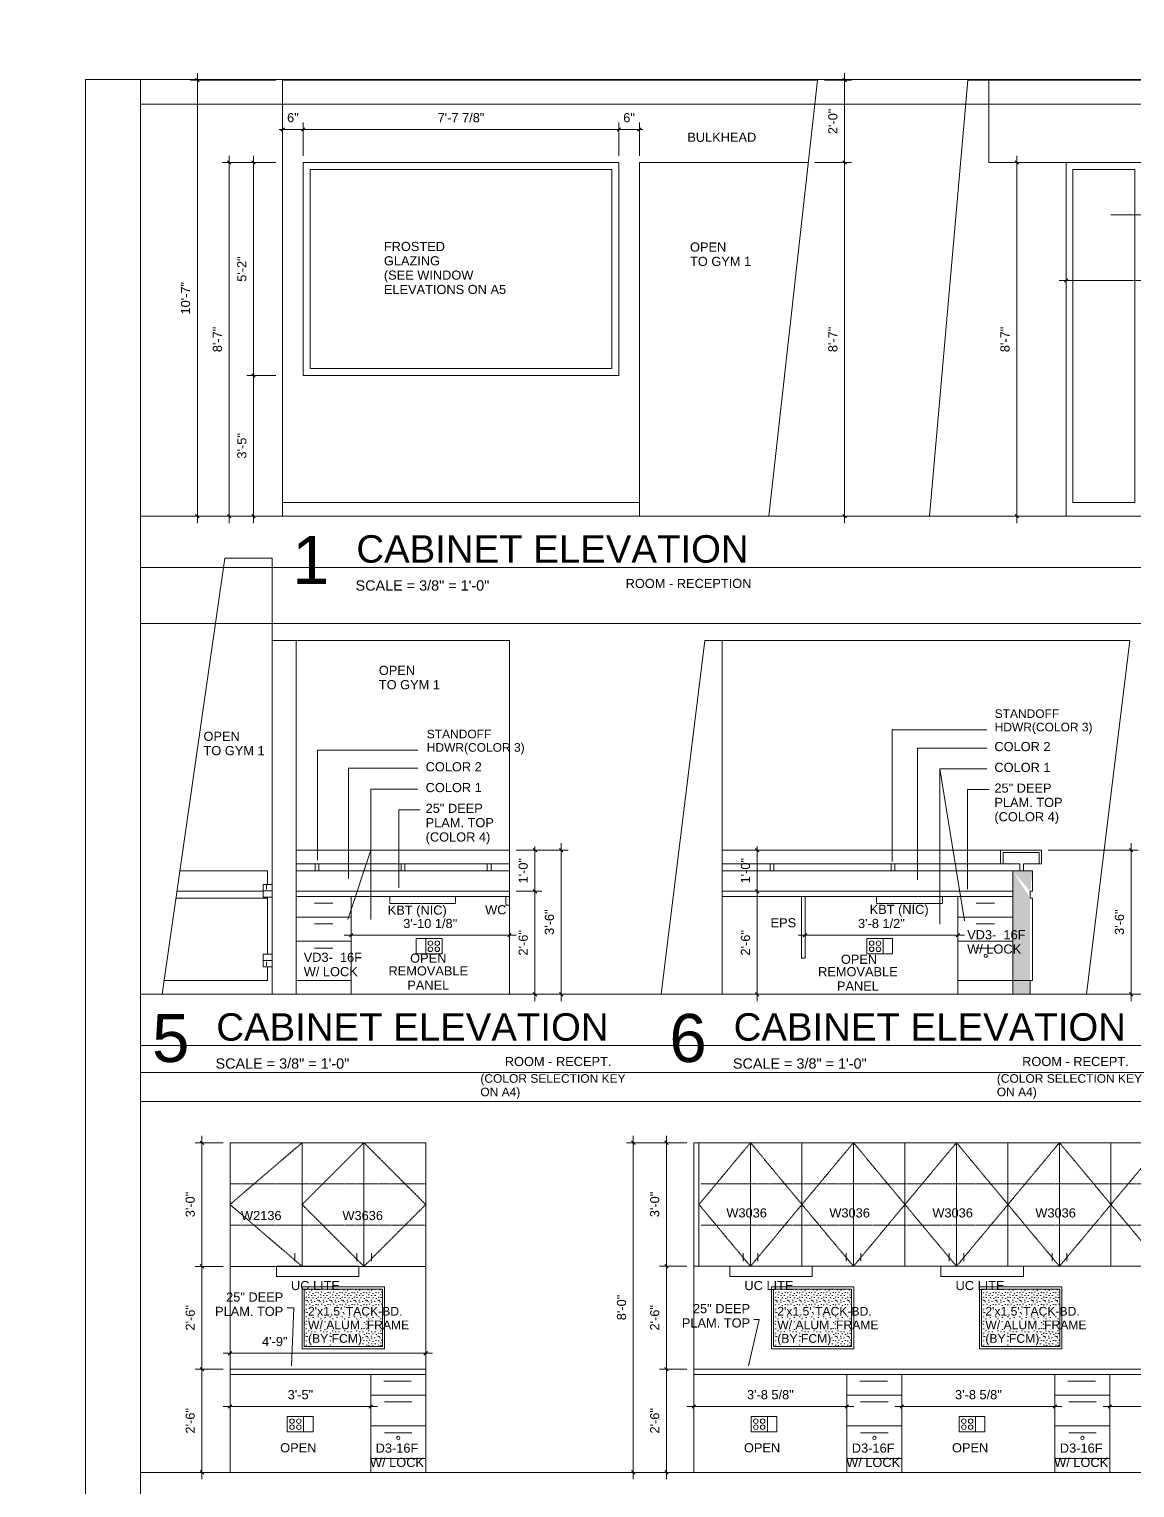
# Model space of a CAD drawing. Header units: inches. Extents: x -2804 to 58974, y -36095 to 66.
# Drawn here: x 22642.4 to 22964.4, y -21200.7 to -20775.9 of the extents above; entities that cross this region are included whole.
import ezdxf

# ---------------------------------------------------------------- set-up
doc = ezdxf.new("R2010")
doc.units = ezdxf.units.IN
doc.header["$MEASUREMENT"] = 0
doc.header["$XCLIPFRAME"] = 2
doc.linetypes.add('IMPORT-HIDDEN _6_', pattern=[0.1875, 0.125, -0.0625])
doc.linetypes.add('IMPORT-HIDDEN2 _3_', pattern=[0.09375, 0.0625, -0.03125])
doc.layers.get('DEFPOINTS').update_dxf_attribs({"lineweight": 9})
for name, color, linetype, lineweight in [('003-GRE', 7, 'Continuous', 9), ('006-MAG', 7, 'Continuous', 9), ('007-WHI', 7, 'Continuous', 9), ('008-GRAY', 7, 'Continuous', 9), ('15xx-Jefferson-REHAB-pr5_dwg', 45, 'Continuous', 9), ('171-LBLU-SC20', 7, 'Continuous', 9), ('A-corkbd-opt2', 130, 'Continuous', 15), ('A-DIM', 7, 'Continuous', 9), ('A-hatch', 7, 'Continuous', 9), ('A-TEXT', 7, 'Continuous', 9), ('FRAME-INSIDE', 7, 'Continuous', 9), ('G-ANNO-REFR', 1, 'Continuous', 9)]:
    doc.layers.add(name, color=color, linetype=linetype, lineweight=lineweight)
doc.styles.add('Arial', font='arial.ttf', dxfattribs={"height": 2.666667})
doc.styles.add('Arial_18', font='arial.ttf', dxfattribs={"height": 14})
doc.styles.add('Arial_19', font='arial.ttf', dxfattribs={"height": 8})
doc.styles.add('Arial_20', font='arial.ttf', dxfattribs={"height": 3})
doc.styles.add('Arial_21', font='arial.ttf', dxfattribs={"height": 2.5})
doc.styles.add('Arial_28', font='arial.ttf', dxfattribs={"height": 2.533333})
picture_1 = doc.add_image_def('image1.jpg', size_in_pixel=(1920, 1080))

# ---------------------------------------------------------------- blocks, each defined once
blk = doc.blocks.new('15xx-Jefferson-REHAB-pr5_dwg_PD-1286421-Site Locator Map')
at = {"layer": '008-GRAY', "flags": 128}
blk.add_lwpolyline([(1.375, -2.25), (1.375, 2.25), (-1.375, 2.25), (-1.375, -2.25)], close=True, dxfattribs=at)
blk = doc.blocks.new('15xx-Jefferson-REHAB-pr5_dwg_EO4-46-1286422-Site Locator Map')
at = {"layer": '008-GRAY', "flags": 128}
blk.add_lwpolyline([(2.38, 43.75), (2.38, 48.25), (-2.38, 48.25), (-2.38, 43.75)], close=True, dxfattribs=at)
at = {"layer": '008-GRAY'}
for centre in [(-1, 46.88), (1, 46.88), (-1, 45.12), (1, 45.12)]:
    blk.add_circle(centre, 0.66, dxfattribs=at)
blk = doc.blocks.new('15xx-Jefferson-REHAB-pr5_dwg__ARCHTICK-1286411-Site Locator Map')
at = {"layer": 'A-DIM'}
blk.add_line((-0.5, -0.5), (0.5, 0.5), dxfattribs=at)
blk = doc.blocks.new('15xx-Jefferson-REHAB-pr5_dwg_UCLITE-1286423-Site Locator Map')
at = {"layer": 'A-TEXT', "flags": 128}
blk.add_lwpolyline([(-12, 0), (-12, -3), (12, -3), (12, 0)], close=True, dxfattribs=at)
blk = doc.blocks.new('15xx-Jefferson-REHAB-pr5_dwg_B3DR-1286425-Site Locator Map')
at = {"layer": '007-WHI'}
for p, q in [((12262.3, 11928.67), (12267.64, 11928.67)), ((12256.97, 11924.67), (12272.97, 11924.67)), ((12262.3, 11922.67), (12267.64, 11922.67)), ((12256.97, 11917.65), (12272.97, 11917.65)), ((12262.3, 11915.65), (12267.64, 11915.65)), ((12256.97, 11902.17), (12272.97, 11902.17))]:
    blk.add_line(p, q, dxfattribs=at)
at = {"layer": '007-WHI', "flags": 128}
blk.add_lwpolyline([(12272.97, 11906.17), (12256.97, 11906.17), (12256.97, 11930.67), (12272.97, 11930.67)], close=True, dxfattribs=at)
blk = doc.blocks.new('15xx-Jefferson-REHAB-pr5_dwg_B3DR-1286426-Site Locator Map')
at = {"layer": '007-WHI'}
for p, q in [((12455.01, 11928.67), (12460.35, 11928.67)), ((12449.68, 11924.67), (12465.68, 11924.67)), ((12455.01, 11922.67), (12460.35, 11922.67)), ((12449.68, 11917.65), (12465.68, 11917.65)), ((12455.01, 11915.65), (12460.35, 11915.65)), ((12449.68, 11902.17), (12465.68, 11902.17))]:
    blk.add_line(p, q, dxfattribs=at)
at = {"layer": '007-WHI', "flags": 128}
blk.add_lwpolyline([(12465.68, 11906.17), (12449.68, 11906.17), (12449.68, 11930.67), (12465.68, 11930.67)], close=True, dxfattribs=at)
blk = doc.blocks.new('15xx-Jefferson-REHAB-pr5_dwg_PD-1286419-Site Locator Map')
at = {"layer": '008-GRAY', "flags": 128}
blk.add_lwpolyline([(1.375, -2.25), (1.375, 2.25), (-1.375, 2.25), (-1.375, -2.25)], close=True, dxfattribs=at)
blk = doc.blocks.new('15xx-Jefferson-REHAB-pr5_dwg_EO4-46-1286420-Site Locator Map')
at = {"layer": '008-GRAY', "flags": 128}
blk.add_lwpolyline([(2.38, 43.75), (2.38, 48.25), (-2.38, 48.25), (-2.38, 43.75)], close=True, dxfattribs=at)
at = {"layer": '008-GRAY'}
for centre in [(-1, 46.88), (1, 46.88), (-1, 45.12), (1, 45.12)]:
    blk.add_circle(centre, 0.66, dxfattribs=at)
blk = doc.blocks.new('15xx-Jefferson-REHAB-pr5_dwg_UCLITE-V50-Site Locator Map')
at = {"layer": 'A-TEXT', "flags": 128}
blk.add_lwpolyline([(-12, 0), (-12, -3), (12, -3), (12, 0)], close=True, dxfattribs=at)
at = {"layer": 'A-TEXT', "insert": (-0.61, -4.26), "char_height": 2.667, "width": 16.9835, "attachment_point": 2, "line_spacing_factor": 0.938532, "style": 'Arial'}
blk.add_mtext('UC LITE', dxfattribs=at)
blk = doc.blocks.new('15xx-Jefferson-REHAB-pr5_dwg-1211969-Site Locator Map')
at = {"layer": 'A-hatch'}
h = blk.add_hatch(color=256, dxfattribs=at)
h.paths.add_polyline_path([(12465.68, 11938.17), (12470.75, 11932.17), (12471.5, 11938.17)], flags=0)
h.paths.add_polyline_path([(12470.73, 11902.17), (12470.75, 11930.17), (12465.68, 11938.17), (12465.68, 11902.17)], flags=0)
h = blk.add_hatch(dxfattribs=at)
h.set_pattern_fill('FP_12', color=256, style=0, pattern_type=2)
h.set_pattern_definition([(0, (17224.907, 15162.894), (0, 3.5), [0, -3.5]), (0, (17226.027, 15162.964), (0, 3.5), [0, -3.5]), (0, (17225.397, 15163.734), (0, 3.5), [0, -3.5]), (0, (17226.167, 15164.294), (0, 3.5), [0, -3.5]), (0, (17225.257, 15164.504), (0, 3.5), [0, -3.5]), (0, (17225.537, 15165.344), (0, 3.5), [0, -3.5]), (0, (17225.047, 15165.974), (0, 3.5), [0, -3.5]), (0, (17226.167, 15165.904), (0, 3.5), [0, -3.5]), (0, (17227.007, 15166.044), (0, 3.5), [0, -3.5]), (0, (17227.427, 15165.204), (0, 3.5), [0, -3.5]), (0, (17228.127, 15165.134), (0, 3.5), [0, -3.5]), (0, (17228.127, 15163.874), (0, 3.5), [0, -3.5]), (0, (17227.497, 15163.454), (0, 3.5), [0, -3.5]), (0, (17226.517, 15163.664), (0, 3.5), [0, -3.5]), (0, (17227.147, 15164.294), (0, 3.5), [0, -3.5]), (0, (17226.517, 15164.924), (0, 3.5), [0, -3.5]), (0, (17227.987, 15162.964), (0, 3.5), [0, -3.5])])
h.paths.add_polyline_path([(12282.08, 11799.59), (12282.08, 11816.34), (12259.33, 11816.34), (12259.33, 11799.59)], flags=0)
h = blk.add_hatch(dxfattribs=at)
h.set_pattern_fill('FP_5', color=256, style=0, pattern_type=2)
h.set_pattern_definition([(0, (17361.599, 15162.894), (0, 3.5), [0, -3.5]), (0, (17362.719, 15162.964), (0, 3.5), [0, -3.5]), (0, (17362.089, 15163.734), (0, 3.5), [0, -3.5]), (0, (17362.859, 15164.294), (0, 3.5), [0, -3.5]), (0, (17361.949, 15164.504), (0, 3.5), [0, -3.5]), (0, (17362.229, 15165.344), (0, 3.5), [0, -3.5]), (0, (17361.739, 15165.974), (0, 3.5), [0, -3.5]), (0, (17362.859, 15165.904), (0, 3.5), [0, -3.5]), (0, (17363.699, 15166.044), (0, 3.5), [0, -3.5]), (0, (17364.119, 15165.204), (0, 3.5), [0, -3.5]), (0, (17364.819, 15165.134), (0, 3.5), [0, -3.5]), (0, (17364.819, 15163.874), (0, 3.5), [0, -3.5]), (0, (17364.189, 15163.454), (0, 3.5), [0, -3.5]), (0, (17363.209, 15163.664), (0, 3.5), [0, -3.5]), (0, (17363.839, 15164.294), (0, 3.5), [0, -3.5]), (0, (17363.209, 15164.924), (0, 3.5), [0, -3.5]), (0, (17364.679, 15162.964), (0, 3.5), [0, -3.5])])
h.paths.add_polyline_path([(12418.78, 11799.59), (12418.78, 11816.34), (12396.03, 11816.34), (12396.03, 11799.59)], flags=0)
h = blk.add_hatch(dxfattribs=at)
h.set_pattern_fill('FP_8', color=256, style=0, pattern_type=2)
h.set_pattern_definition([(0, (17422.199, 15162.894), (0, 3.5), [0, -3.5]), (0, (17423.319, 15162.964), (0, 3.5), [0, -3.5]), (0, (17422.689, 15163.734), (0, 3.5), [0, -3.5]), (0, (17423.459, 15164.294), (0, 3.5), [0, -3.5]), (0, (17422.549, 15164.504), (0, 3.5), [0, -3.5]), (0, (17422.829, 15165.344), (0, 3.5), [0, -3.5]), (0, (17422.339, 15165.974), (0, 3.5), [0, -3.5]), (0, (17423.459, 15165.904), (0, 3.5), [0, -3.5]), (0, (17424.299, 15166.044), (0, 3.5), [0, -3.5]), (0, (17424.719, 15165.204), (0, 3.5), [0, -3.5]), (0, (17425.419, 15165.134), (0, 3.5), [0, -3.5]), (0, (17425.419, 15163.874), (0, 3.5), [0, -3.5]), (0, (17424.789, 15163.454), (0, 3.5), [0, -3.5]), (0, (17423.809, 15163.664), (0, 3.5), [0, -3.5]), (0, (17424.439, 15164.294), (0, 3.5), [0, -3.5]), (0, (17423.809, 15164.924), (0, 3.5), [0, -3.5]), (0, (17425.279, 15162.964), (0, 3.5), [0, -3.5])])
h.paths.add_polyline_path([(12479.38, 11799.59), (12479.38, 11816.34), (12456.63, 11816.34), (12456.63, 11799.59)], flags=0)
at = {"lineweight": 9}
for p, q in [((12253.04, 12045.38), (12356.94, 12045.38)), ((12249.97, 12005.17), (12249.97, 11902.17)), ((12319.09, 11938.17), (12256.97, 11938.17)), ((12247.41, 11932.17), (12222.26, 11932.17)), ((12248.64, 11930.17), (12221.97, 11930.17)), ((12248.64, 11913.88), (12248.64, 11930.46)), ((12258.71, 11822.95), (12258.71, 11858.95)), ((12276.71, 11822.95), (12276.71, 11858.95)), ((12374.3, 11822.96), (12374.3, 11858.96)), ((12404.3, 11858.96), (12404.3, 11822.96)), ((12434.3, 11858.96), (12434.3, 11822.96)), ((12464.3, 11858.96), (12464.3, 11822.96)), ((12494.3, 11858.96), (12494.3, 11822.96)), ((12256.62, 11826.77), (12256.62, 11824.45)), ((12274.62, 11826.77), (12274.62, 11824.45)), ((12278.89, 11826.77), (12278.89, 11824.45)), ((12387.18, 11826.78), (12387.18, 11824.46)), ((12391.44, 11826.78), (12391.44, 11824.46)), ((12417.18, 11826.78), (12417.18, 11824.46)), ((12421.44, 11826.78), (12421.44, 11824.46)), ((12447.18, 11826.78), (12447.18, 11824.46)), ((12451.44, 11826.78), (12451.44, 11824.46)), ((12477.18, 11826.78), (12477.18, 11824.46)), ((12481.44, 11826.78), (12481.44, 11824.46)), ((12278.71, 11791.48), (12278.71, 11762.98)), ((12290.5, 11789.48), (12282.5, 11789.48)), ((12417.4, 11791.48), (12417.4, 11762.98)), ((12429.19, 11789.48), (12421.19, 11789.48)), ((12478, 11791.48), (12478, 11762.98)), ((12489.79, 11789.48), (12481.79, 11789.48)), ((12294.71, 11785.48), (12278.71, 11785.48)), ((12290.71, 11783.48), (12282.71, 11783.48)), ((12433.4, 11785.48), (12417.4, 11785.48)), ((12429.4, 11783.48), (12421.4, 11783.48)), ((12494, 11785.48), (12478, 11785.48)), ((12490, 11783.48), (12482, 11783.48)), ((12294.71, 11776.48), (12278.71, 11776.48)), ((12433.4, 11776.48), (12417.4, 11776.48)), ((12494, 11776.48), (12478, 11776.48)), ((12290.71, 11774.48), (12282.71, 11774.48)), ((12429.4, 11774.48), (12421.4, 11774.48)), ((12490, 11774.48), (12482, 11774.48)), ((12294.71, 11766.98), (12278.71, 11766.98)), ((12433.4, 11766.98), (12417.4, 11766.98)), ((12494, 11766.98), (12478, 11766.98))]:
    blk.add_line(p, q, dxfattribs=at)
at = {"linetype": 'IMPORT-HIDDEN2 _3_', "lineweight": 9}
for p, q in [((12294.71, 11846.95), (12237.71, 11846.95)), ((12374.9, 11846.96), (12674.3, 11846.96)), ((12294.71, 11834.95), (12237.71, 11834.95)), ((12374.9, 11834.96), (12674.3, 11834.96))]:
    blk.add_line(p, q, dxfattribs=at)
at = {"lineweight": 9, "flags": 128}
for points in [[(12707.51, 12144.38), (12707.51, 12168.38), (12707.51, 12144.38), (12458.75, 12144.38), (12458.75, 12168.38)], [(12481.25, 12144.38), (12481.25, 12041.38), (12481.25, 12045.38)], [(12462.93, 11940.17), (12467.77, 11940.17), (12467.77, 11938.17), (12468.86, 11938.17), (12468.86, 11940.17), (12473.37, 11940.17), (12473.37, 11943.42), (12462.93, 11943.42), (12462.93, 11940.17), (12462.18, 11940.17), (12462.18, 11944.17), (12474.12, 11944.17), (12474.12, 11940.17), (12473.37, 11940.17)], [(12223.12, 11938.17), (12248.62, 11938.17), (12248.62, 11934.14)], [(12465.68, 11932.17), (12465.68, 11938.17), (12471.5, 11938.17), (12471.5, 11932.17), (12470.75, 11932.17), (12470.75, 11930.17), (12471.5, 11930.17), (12471.5, 11906.17), (12465.74, 11906.17)], [(12467.77, 11940.17), (12467.77, 11938.17), (12468.86, 11938.17), (12468.86, 11940.17)], [(12405.2, 11930.67), (12405.2, 11912.67), (12404.2, 11912.67), (12404.2, 11930.67)], [(12249.97, 11910.2), (12247.41, 11910.2), (12247.41, 11912.04), (12249.97, 11912.04), (12247.41, 11912.04), (12247.41, 11913.88), (12249.97, 11913.88)], [(12248.62, 11910.2), (12248.62, 11906.17), (12218.51, 11906.17)], [(12470.73, 11906.17), (12470.73, 11902.17), (12465.73, 11902.17)], [(12372.8, 11858.96), (12387.81, 11858.96), (12402.8, 11858.96), (12414.8, 11858.96), (12426.8, 11858.96), (12441.8, 11858.96), (12456.8, 11858.96), (12468.8, 11858.96), (12675.8, 11858.96)], [(12372.8, 11822.96), (12387.81, 11822.96), (12402.8, 11822.96), (12414.8, 11822.96), (12426.8, 11822.96), (12441.8, 11822.96), (12456.8, 11822.96), (12468.8, 11822.96), (12675.8, 11822.96)], [(12294.71, 11762.98), (12294.71, 11791.48), (12294.71, 11762.98), (12294.71, 11791.48), (12294.71, 11762.98), (12294.71, 11791.48)], [(12433.4, 11791.48), (12433.4, 11762.98), (12433.4, 11791.48), (12433.4, 11762.98), (12433.4, 11791.48), (12433.4, 11762.98)], [(12494, 11791.48), (12494, 11762.98), (12494, 11791.48), (12494, 11762.98), (12494, 11791.48), (12494, 11762.98)]]:
    blk.add_lwpolyline(points, dxfattribs=at)
for points in [[(12259.04, 12082.38), (12259.04, 12144.38), (12350.94, 12144.38), (12350.94, 12082.38), (12350.94, 12144.38), (12350.94, 12082.38), (12350.94, 12144.38), (12350.94, 12082.38)], [(12256.97, 11902.17), (12256.97, 12005.17)], [(12262.52, 11940.17), (12263.61, 11940.17), (12263.61, 11938.17), (12262.52, 11938.17)], [(12288.67, 11940.17), (12287.58, 11940.17), (12287.58, 11938.17), (12288.67, 11938.17)], [(12313.73, 11940.17), (12312.64, 11940.17), (12312.64, 11938.17), (12313.73, 11938.17)], [(12395.02, 11940.17), (12396.11, 11940.17), (12396.11, 11938.17), (12395.02, 11938.17)], [(12430.31, 11940.17), (12431.4, 11940.17), (12431.4, 11938.17), (12430.31, 11938.17)], [(12318.08, 11928.17), (12319.09, 11928.17), (12319.09, 11930.67), (12318.08, 11930.67)], [(12237.71, 11822.95), (12294.71, 11822.95), (12294.71, 11858.95), (12237.71, 11858.95)], [(12389.31, 11858.96), (12389.31, 11822.96)], [(12419.31, 11858.96), (12419.31, 11822.96)], [(12449.31, 11858.96), (12449.31, 11822.96)], [(12479.31, 11858.96), (12479.31, 11822.96)]]:
    blk.add_lwpolyline(points, close=True, dxfattribs=at)
at = {"linetype": 'IMPORT-HIDDEN _6_', "lineweight": 9, "flags": 128}
for points in [[(12258.71, 11858.95), (12237.71, 11840.95), (12258.71, 11822.95)], [(12674.3, 11840.96), (12659.31, 11858.96), (12644.3, 11840.96), (12629.31, 11858.96), (12614.3, 11840.96), (12599.31, 11858.96), (12584.3, 11840.96), (12569.31, 11858.96), (12554.3, 11840.96), (12539.31, 11858.96), (12524.3, 11840.96), (12509.31, 11858.96), (12494.3, 11840.96), (12479.31, 11858.96), (12464.3, 11840.96), (12449.31, 11822.96), (12434.3, 11840.96), (12449.31, 11858.96), (12464.3, 11840.96), (12479.31, 11822.96), (12494.3, 11840.96), (12509.31, 11822.96), (12524.3, 11840.96), (12539.31, 11822.96), (12554.3, 11840.96), (12569.31, 11822.96), (12584.3, 11840.96), (12599.31, 11822.96), (12614.3, 11840.96), (12629.31, 11822.96), (12644.3, 11840.96), (12659.31, 11822.96), (12674.3, 11840.96)]]:
    blk.add_lwpolyline(points, dxfattribs=at)
for points in [[(12276.71, 11822.95), (12294.71, 11840.95), (12276.71, 11858.95), (12258.71, 11840.95)], [(12389.31, 11822.96), (12374.3, 11840.96), (12389.31, 11858.96), (12404.3, 11840.96)], [(12419.31, 11822.96), (12404.3, 11840.96), (12419.31, 11858.96), (12434.3, 11840.96)]]:
    blk.add_lwpolyline(points, close=True, dxfattribs=at)
at = {"lineweight": 9}
for centre, start, end in [((12457.84, 11913.39), 0, 180), ((12457.84, 11913.39), 180, 0), ((12286.71, 11772.98), 0, 180), ((12286.71, 11772.98), 180, 0), ((12425.4, 11772.98), 0, 180), ((12425.4, 11772.98), 180, 0), ((12486, 11772.98), 0, 180), ((12486, 11772.98), 180, 0)]:
    blk.add_arc(centre, 0.5, start, end, dxfattribs=at)
at = {"layer": '003-GRE', "flags": 128}
for points in [[(12253.04, 12041.38), (12253.04, 12168.38), (12408.84, 12168.38), (12394.67, 12041.38)], [(12441.43, 12041.38), (12710.28, 12041.38), (12723.48, 12168.38), (12452.57, 12168.38)], [(12236.23, 12029.17), (12217.94, 11902.17), (12319.09, 11902.17), (12319.09, 12005.17), (12249.97, 12005.17), (12249.97, 12029.17)], [(12487.19, 11902.17), (12363.34, 11902.17), (12375.98, 12005.17), (12499.84, 12005.17)]]:
    blk.add_lwpolyline(points, close=True, dxfattribs=at)
for points in [[(12406.17, 12144.38), (12356.94, 12144.38), (12356.94, 12041.38)], [(12294.71, 11762.95), (12294.71, 11858.95), (12237.71, 11858.95), (12237.71, 11762.96), (12294.71, 11762.96)], [(12675.8, 11762.95), (12675.8, 11858.95), (12372.8, 11858.95), (12372.8, 11762.96), (12675.8, 11762.96)]]:
    blk.add_lwpolyline(points, dxfattribs=at)
at = {"layer": '006-MAG'}
for p, q in [((12319.09, 11944.17), (12256.97, 11944.17)), ((12462.18, 11944.17), (12381.08, 11944.17)), ((12319.09, 11940.17), (12256.97, 11940.17)), ((12462.18, 11940.17), (12381.08, 11940.17))]:
    blk.add_line(p, q, dxfattribs=at)
at = {"layer": '007-WHI'}
for p, q in [((12381.08, 12005.17), (12381.08, 11902.17)), ((12465.68, 11938.17), (12381.08, 11938.17)), ((12256.97, 11932.17), (12319.09, 11932.17)), ((12256.97, 11930.67), (12319.09, 11930.67)), ((12272.97, 11902.17), (12272.97, 11906.17)), ((12449.68, 11906.17), (12449.68, 11902.17)), ((12372.8, 11792.98), (12675.8, 11792.98)), ((12278.71, 11791.48), (12278.71, 11789.48)), ((12675.8, 11791.48), (12372.8, 11791.48)), ((12417.4, 11791.48), (12417.4, 11789.48)), ((12478, 11791.48), (12478, 11789.48))]:
    blk.add_line(p, q, dxfattribs=at)
at = {"layer": '007-WHI', "flags": 128}
for points in [[(12381.08, 11932.17), (12465.68, 11932.17), (12465.68, 11902.17)], [(12465.68, 11932.17), (12465.68, 11930.67), (12381.08, 11930.67)], [(12237.71, 11792.98), (12293.71, 11792.98), (12294.71, 11792.98), (12294.71, 11791.48), (12237.71, 11791.48)]]:
    blk.add_lwpolyline(points, dxfattribs=at)
at = {"layer": '007-WHI', "linetype": 'IMPORT-HIDDEN2 _3_', "flags": 128}
for points in [[(12284.24, 11930.65), (12284.24, 11928.65), (12303.43, 11928.65), (12303.43, 11930.65)], [(12445.25, 11930.65), (12445.25, 11928.65), (12426.06, 11928.65), (12426.06, 11930.65)]]:
    blk.add_lwpolyline(points, dxfattribs=at)
at = {"layer": '171-LBLU-SC20'}
blk.add_line((12256.97, 11944.17), (12319.09, 11944.17), dxfattribs=at)
at = {"layer": '171-LBLU-SC20', "flags": 128}
for points in [[(12261.04, 12142.38), (12261.04, 12084.38), (12348.94, 12084.38), (12348.94, 12142.38)], [(12483.25, 12045.38), (12501.23, 12045.38), (12501.23, 12142.38), (12483.25, 12142.38)]]:
    blk.add_lwpolyline(points, close=True, dxfattribs=at)
at = {"layer": 'A-corkbd-opt2', "flags": 128}
for points in [[(12258.71, 11816.96), (12258.71, 11798.96), (12282.71, 11798.96), (12282.71, 11816.96)], [(12259.33, 11816.34), (12259.33, 11799.59), (12282.08, 11799.59), (12282.08, 11816.34)], [(12395.4, 11816.96), (12395.4, 11798.96), (12419.4, 11798.96), (12419.4, 11816.96)], [(12396.03, 11816.34), (12396.03, 11799.59), (12418.78, 11799.59), (12418.78, 11816.34)], [(12456, 11816.96), (12456, 11798.96), (12480, 11798.96), (12480, 11816.96)], [(12456.63, 11816.34), (12456.63, 11799.59), (12479.38, 11799.59), (12479.38, 11816.34)]]:
    blk.add_lwpolyline(points, close=True, dxfattribs=at)
at = {"layer": 'A-DIM'}
for p, q in [((12228.2, 12039.38), (12228.2, 12170.38)), ((12416.73, 12142.38), (12416.73, 12170.38)), ((12251.04, 12168.38), (12226.2, 12168.38)), ((12410.84, 12168.38), (12418.73, 12168.38)), ((12253.04, 12146.38), (12253.04, 12156.03)), ((12257.04, 12154.03), (12352.94, 12154.03)), ((12356.94, 12146.38), (12356.94, 12156.03)), ((12237.47, 12146.38), (12237.47, 12039.38)), ((12244.58, 12080.38), (12244.58, 12146.38)), ((12416.73, 12039.38), (12416.73, 12146.38)), ((12466.87, 12146.38), (12466.87, 12039.38)), ((12479.25, 12144.38), (12464.87, 12144.38)), ((12481.25, 12120.38), (12481.25, 12108.04)), ((12479.25, 12110.04), (12543.29, 12110.04)), ((12244.58, 12084.38), (12244.58, 12039.38)), ((12251.04, 12041.38), (12235.47, 12041.38)), ((12396.67, 12041.38), (12418.73, 12041.38)), ((12479.25, 12041.38), (12464.87, 12041.38)), ((12334.17, 11946.17), (12334.17, 11900.17)), ((12500.21, 11946.17), (12500.21, 11900.17)), ((12401.2, 11944.17), (12389.27, 11944.17)), ((12476.05, 11944.17), (12502.21, 11944.17)), ((12326.54, 11934.17), (12326.54, 11900.17)), ((12391.27, 11934.17), (12391.27, 11900.17)), ((12405.2, 11928.67), (12405.2, 11917.36)), ((12270.97, 11919.36), (12321.09, 11919.36)), ((12272.97, 11922.67), (12272.97, 11917.36)), ((12319.09, 11919.65), (12319.09, 11921.36)), ((12451.68, 11919.36), (12403.2, 11919.36)), ((12449.68, 11922.67), (12449.68, 11917.36)), ((12403.2, 11902.17), (12389.27, 11902.17)), ((12229.55, 11820.95), (12229.55, 11860.95)), ((12355.18, 11860.96), (12355.18, 11760.96)), ((12364.85, 11820.96), (12364.85, 11860.96)), ((12235.71, 11858.95), (12227.55, 11858.95)), ((12229.55, 11790.98), (12229.55, 11824.95)), ((12364.85, 11824.96), (12364.85, 11790.98)), ((12235.71, 11797.62), (12296.71, 11797.62)), ((12237.71, 11794.98), (12237.71, 11799.62)), ((12294.71, 11793.48), (12294.71, 11799.62)), ((12229.55, 11760.96), (12229.55, 11794.98)), ((12364.85, 11794.98), (12364.85, 11760.96)), ((12237.71, 11789.48), (12237.71, 11780.14)), ((12278.71, 11789.48), (12278.71, 11780.14)), ((12372.8, 11789.48), (12372.8, 11780.14)), ((12417.4, 11789.48), (12417.4, 11780.14)), ((12433.4, 11789.48), (12433.4, 11780.14)), ((12478, 11789.48), (12478, 11780.14)), ((12494, 11789.48), (12494, 11780.14)), ((12235.71, 11782.14), (12280.71, 11782.14)), ((12370.8, 11782.14), (12419.4, 11782.14)), ((12431.4, 11782.14), (12480, 11782.14)), ((12492, 11782.14), (12540.6, 11782.14)), ((12235.71, 11762.96), (12227.55, 11762.96))]:
    blk.add_line(p, q, dxfattribs=at)
at = {"layer": 'A-DIM', "flags": 128}
for points in [[(12260.04, 12154.03), (12259.04, 12154.03), (12253.04, 12154.03), (12252.04, 12154.03)], [(12349.94, 12154.03), (12350.94, 12154.03), (12356.94, 12154.03), (12357.94, 12154.03)], [(12235.47, 12144.38), (12251.04, 12144.38), (12242.58, 12144.38)], [(12408.01, 12144.38), (12418.73, 12144.38), (12408.17, 12144.38)], [(12242.58, 12041.38), (12251.04, 12041.38), (12226.2, 12041.38)], [(12326.54, 11931.17), (12326.54, 11932.17), (12326.54, 11944.17), (12326.54, 11945.17)], [(12391.27, 11931.17), (12391.27, 11932.17), (12391.27, 11944.17), (12391.27, 11945.17)], [(12328.54, 11944.17), (12321.09, 11944.17), (12336.17, 11944.17)], [(12403.2, 11932.17), (12389.27, 11932.17), (12401.2, 11932.17)], [(12336.17, 11902.17), (12321.09, 11902.17), (12328.54, 11902.17)], [(12502.21, 11902.17), (12489.19, 11902.17), (12508.1, 11902.17)], [(12353.18, 11858.96), (12370.8, 11858.96), (12362.85, 11858.96)], [(12353.18, 11762.96), (12370.8, 11762.96), (12362.85, 11762.96)]]:
    blk.add_lwpolyline(points, dxfattribs=at)
for points in [[(12259.04, 12156.03), (12259.04, 12146.38)], [(12350.94, 12156.03), (12350.94, 12146.38)], [(12242.58, 12082.38), (12251.04, 12082.38)], [(12328.54, 11932.17), (12321.09, 11932.17)], [(12227.55, 11822.95), (12235.71, 11822.95)], [(12362.85, 11822.96), (12370.8, 11822.96)], [(12227.55, 11792.98), (12235.71, 11792.98)], [(12362.85, 11792.98), (12370.8, 11792.98)]]:
    blk.add_lwpolyline(points, close=True, dxfattribs=at)
at = {"layer": 'A-TEXT', "flags": 128}
for points in [[(12494.31, 12129.18), (12502.46, 12129.18), (12510.35, 12129.18)], [(12430.62, 11940.8), (12430.62, 11979.16), (12458.12, 11979.16)], [(12263.17, 11941.19), (12263.17, 11973.28), (12292.44, 11973.28)], [(12437.92, 11935.53), (12437.92, 11973.89), (12458.11, 11973.89)], [(12272.26, 11935.92), (12272.26, 11968), (12292.45, 11968)], [(12451.6, 11923.56), (12444.43, 11967.83), (12458.12, 11967.83)], [(12444.43, 11922.6), (12444.43, 11943.78), (12444.43, 11967.83)], [(12444.43, 11944.74), (12444.43, 11967.83), (12458.12, 11967.83)], [(12272.01, 11923.91), (12278.77, 11944.17), (12278.77, 11961.95)], [(12278.77, 11923.96), (12278.77, 11961.95), (12292.46, 11961.95)], [(12278.77, 11945.13), (12278.77, 11961.95), (12292.46, 11961.95)], [(12452.53, 11932.8), (12452.53, 11961.8), (12458.8, 11961.8)], [(12286.86, 11933.19), (12286.86, 11955.91), (12293.14, 11955.91)], [(12255.62, 11793.98), (12256.34, 11810.85), (12254.36, 11810.85)], [(12388.78, 11793.96), (12391.85, 11807.48), (12390.33, 11807.48)]]:
    blk.add_lwpolyline(points, dxfattribs=at)
at = {"layer": 'DEFPOINTS'}
for p, q in [((12211.6, 12168.6), (12211.6, 11400.6)), ((12211.6, 12161.38), (13187.26, 12161.38)), ((12211.6, 11406.57), (12211.6, 12120.5)), ((12211.6, 12041.38), (13187.26, 12041.38)), ((12211.6, 12026.5), (13187.26, 12026.5)), ((12211.6, 12010.17), (13187.26, 12010.17)), ((12211.6, 11902.17), (13187.26, 11902.17)), ((12211.6, 11887.3), (13187.26, 11887.3)), ((12211.6, 11879.36), (13187.26, 11879.36)), ((12211.6, 11870.96), (13187.26, 11870.96)), ((12211.6, 11762.96), (13187.26, 11762.96))]:
    blk.add_line(p, q, dxfattribs=at)
at = {"layer": 'DEFPOINTS', "flags": 128}
blk.add_lwpolyline([(12195.6, 12168.6), (12195.6, 11400.6), (13347.6, 11400.6), (13347.6, 12168.6)], close=True, dxfattribs=at)
at = {"layer": 'FRAME-INSIDE'}
for p, q in [((12248.31, 11933.92), (12248.31, 11932.7)), ((12248.31, 11910.42), (12248.31, 11911.63))]:
    blk.add_line(p, q, dxfattribs=at)
at = {"layer": 'FRAME-INSIDE', "flags": 128}
blk.add_lwpolyline([(12249.97, 11934.14), (12247.41, 11934.14), (12247.41, 11932.3), (12249.97, 11932.3), (12247.41, 11932.3), (12247.41, 11930.46), (12249.97, 11930.46)], dxfattribs=at)
for p, rotation in [((12228.2, 12168.38), 89.99999999999999), ((12416.73, 12168.38), 89.99999999999999), ((12259.04, 12154.03), 180), ((12259.04, 12154.03), 180), ((12356.94, 12154.03), 180), ((12237.47, 12144.38), 89.99999999999999), ((12244.58, 12144.38), 89.99999999999999), ((12416.73, 12144.38), 89.99999999999999), ((12416.73, 12144.38), 270), ((12466.87, 12144.38), 89.99999999999999), ((12481.25, 12110.04), 180), ((12244.58, 12082.38), 89.99999999999999), ((12244.58, 12082.38), 270), ((12228.2, 12041.38), 270), ((12237.47, 12041.38), 270), ((12244.58, 12041.38), 270), ((12416.73, 12041.38), 270), ((12466.87, 12041.38), 270), ((12326.54, 11944.17), 270), ((12334.17, 11944.17), 89.99999999999999), ((12391.27, 11944.17), 270), ((12500.21, 11944.17), 89.99999999999999), ((12326.54, 11932.17), 89.99999999999999), ((12326.54, 11932.17), 89.99999999999999), ((12391.27, 11932.17), 89.99999999999999), ((12391.27, 11932.17), 89.99999999999999), ((12272.97, 11919.36), 180), ((12405.2, 11919.36), 180), ((12326.54, 11902.17), 270), ((12334.17, 11902.17), 270), ((12391.27, 11902.17), 270), ((12500.21, 11902.17), 270), ((12229.55, 11858.95), 89.99999999999999), ((12355.18, 11858.96), 89.99999999999999), ((12364.85, 11858.96), 89.99999999999999), ((12229.55, 11822.95), 89.99999999999999), ((12229.55, 11822.95), 270), ((12364.85, 11822.96), 270), ((12364.85, 11822.96), 89.99999999999999), ((12237.71, 11797.62), 180), ((12229.55, 11792.98), 89.99999999999999), ((12229.55, 11792.98), 270), ((12364.85, 11792.98), 270), ((12364.85, 11792.98), 89.99999999999999), ((12237.71, 11782.14), 180), ((12372.8, 11782.14), 180), ((12433.4, 11782.14), 180), ((12494, 11782.14), 180), ((12229.55, 11762.96), 270), ((12355.18, 11762.96), 270), ((12364.85, 11762.96), 270)]:
    blk.add_blockref('15xx-Jefferson-REHAB-pr5_dwg__ARCHTICK-1286411-Site Locator Map', p, dxfattribs=dict(rotation=rotation))
for name, p in [('15xx-Jefferson-REHAB-pr5_dwg__ARCHTICK-1286411-Site Locator Map', (12253.04, 12154.03)), ('15xx-Jefferson-REHAB-pr5_dwg__ARCHTICK-1286411-Site Locator Map', (12350.94, 12154.03)), ('15xx-Jefferson-REHAB-pr5_dwg__ARCHTICK-1286411-Site Locator Map', (12350.94, 12154.03)), ('15xx-Jefferson-REHAB-pr5_dwg_B3DR-1286425-Site Locator Map', (0, 0)), ('15xx-Jefferson-REHAB-pr5_dwg_B3DR-1286426-Site Locator Map', (0, 0)), ('15xx-Jefferson-REHAB-pr5_dwg__ARCHTICK-1286411-Site Locator Map', (12319.09, 11919.36)), ('15xx-Jefferson-REHAB-pr5_dwg__ARCHTICK-1286411-Site Locator Map', (12449.68, 11919.36)), ('15xx-Jefferson-REHAB-pr5_dwg_PD-1286421-Site Locator Map', (12293.33, 11916.17)), ('15xx-Jefferson-REHAB-pr5_dwg_EO4-46-1286422-Site Locator Map', (12297.08, 11870.17)), ('15xx-Jefferson-REHAB-pr5_dwg_UCLITE-V50-Site Locator Map', (12263.21, 11822.96)), ('15xx-Jefferson-REHAB-pr5_dwg_UCLITE-1286423-Site Locator Map', (12395.3, 11822.96)), ('15xx-Jefferson-REHAB-pr5_dwg_UCLITE-V50-Site Locator Map', (12395.3, 11822.96)), ('15xx-Jefferson-REHAB-pr5_dwg_UCLITE-V50-Site Locator Map', (12456.8, 11822.96)), ('15xx-Jefferson-REHAB-pr5_dwg__ARCHTICK-1286411-Site Locator Map', (12294.71, 11797.62)), ('15xx-Jefferson-REHAB-pr5_dwg_EO4-46-1286422-Site Locator Map', (12256.77, 11730.98)), ('15xx-Jefferson-REHAB-pr5_dwg_PD-1286421-Site Locator Map', (12260.52, 11776.98)), ('15xx-Jefferson-REHAB-pr5_dwg__ARCHTICK-1286411-Site Locator Map', (12278.71, 11782.14)), ('15xx-Jefferson-REHAB-pr5_dwg_EO4-46-1286422-Site Locator Map', (12391.86, 11730.98)), ('15xx-Jefferson-REHAB-pr5_dwg_PD-1286421-Site Locator Map', (12395.61, 11776.98)), ('15xx-Jefferson-REHAB-pr5_dwg__ARCHTICK-1286411-Site Locator Map', (12417.4, 11782.14)), ('15xx-Jefferson-REHAB-pr5_dwg_EO4-46-1286422-Site Locator Map', (12452.46, 11730.98)), ('15xx-Jefferson-REHAB-pr5_dwg_PD-1286421-Site Locator Map', (12456.21, 11776.98)), ('15xx-Jefferson-REHAB-pr5_dwg__ARCHTICK-1286411-Site Locator Map', (12478, 11782.14))]:
    blk.add_blockref(name, p)
at = {"extrusion": (0, 0, -1), "zscale": -1}
for name, p in [('15xx-Jefferson-REHAB-pr5_dwg_EO4-46-1286420-Site Locator Map', (-12425.59, 11870.17)), ('15xx-Jefferson-REHAB-pr5_dwg_PD-1286419-Site Locator Map', (-12429.34, 11916.17))]:
    blk.add_blockref(name, p, dxfattribs=at)
at = {"layer": 'A-DIM', "char_height": 2.667, "attachment_point": 2, "line_spacing_factor": 0.938532, "style": 'Arial'}
for s, insert, width in [('6"', (12256.04, 12158.79), 4.0344), ('7\'-7 7/8"', (12304.99, 12158.79), 16.2352), ('6"', (12353.94, 12158.79), 4.0344), ('3\'-10 1/8"', (12296.03, 11924.13), 18.7079), ('3\'-8 1/2"', (12427.44, 11924.13), 16.2352), ('4\'-9"', (12250.74, 11802.39), 8.8171), ('3\'-5"', (12258.21, 11786.91), 8.8171), ('3\'-8 5/8"', (12395.1, 11786.91), 16.2352), ('3\'-8 5/8"', (12455.7, 11786.91), 16.2352)]:
    blk.add_mtext(s, dxfattribs=dict(at, insert=insert, width=width))
at = {"layer": 'A-DIM', "char_height": 2.667, "attachment_point": 2, "rotation": 90, "line_spacing_factor": 0.938532, "style": 'Arial'}
for s, insert, width in [('2\'-0"', (12411.96, 12156.38), 8.8171), ('5\'-2"', (12239.81, 12113.38), 8.8171), ('10\'-7"', (12223.43, 12104.88), 11.2898), ('8\'-7"', (12232.7, 12092.88), 8.8171), ('8\'-7"', (12411.96, 12092.88), 8.8171), ('8\'-7"', (12462.1, 12092.88), 8.8171), ('3\'-5"', (12239.81, 12061.88), 8.8171), ('1\'-0"', (12321.77, 11938.17), 8.8171), ('1\'-0"', (12386.5, 11938.17), 8.8171), ('3\'-6"', (12329.4, 11923.17), 8.8171), ('3\'-6"', (12495.44, 11923.17), 8.8171), ('2\'-6"', (12321.77, 11917.17), 8.8171), ('2\'-6"', (12386.5, 11917.17), 8.8171), ('3\'-0"', (12224.78, 11840.95), 8.8171), ('3\'-0"', (12360.08, 11840.96), 8.8171), ('8\'-0"', (12350.41, 11810.96), 8.8171), ('2\'-6"', (12224.78, 11807.96), 8.8171), ('2\'-6"', (12360.08, 11807.97), 8.8171), ('2\'-6"', (12224.78, 11777.97), 8.8171), ('2\'-6"', (12360.08, 11777.97), 8.8171)]:
    blk.add_mtext(s, dxfattribs=dict(at, insert=insert, width=width))
at = {"layer": 'A-TEXT', "line_spacing_factor": 0.938532}
for s, insert, char_height, width, attachment_point, style in [('BULKHEAD', (12370.91, 12153.09), 2.667, 23.881, 1, 'Arial'), ('FROSTED\\PGLAZING\\P(SEE WINDOW\\PELEVATIONS ON A5', (12282.53, 12121.28), 2.6667, 41.4827, 1, 'Arial'), ('OPEN\\PTO GYM 1', (12371.7, 12121.11), 2.667, 21.0505, 1, 'Arial'), ('1', (12261.23, 12035.65), 14, 12.9803, 2, 'Arial_18'), ('CABINET ELEVATION', (12274.51, 12035.87), 8, 135.9658, 1, 'Arial_19'), ('SCALE = 3/8" = 1\'-0"', (12274.28, 12022.73), 3, 46.3387, 1, 'Arial_20'), ('ROOM - RECEPTION', (12389.58, 12023.15), 2.6667, 43.5325, 3, 'Arial'), ('OPEN\\PTO GYM 1', (12281.06, 11997.84), 2.667, 21.0505, 1, 'Arial'), ('STANDOFF\\PHDWR(COLOR 3)', (12460.43, 11985.15), 2.5, 33.8569, 1, 'Arial_21'), ('STANDOFF\\PHDWR(COLOR 3)', (12295.02, 11979.22), 2.5, 33.8569, 1, 'Arial_21'), ('OPEN\\PTO GYM 1', (12229.99, 11978.64), 2.667, 21.0505, 1, 'Arial'), ('COLOR 2', (12460.35, 11975.65), 2.667, 19.4562, 1, 'Arial'), ('COLOR 2', (12294.69, 11969.76), 2.667, 19.4562, 1, 'Arial'), ('COLOR 1', (12460.35, 11969.59), 2.667, 19.4562, 1, 'Arial'), ('COLOR 1', (12294.69, 11963.71), 2.667, 19.4562, 1, 'Arial'), ('25" DEEP\\PPLAM. TOP\\P(COLOR 4)', (12460.35, 11963.56), 2.667, 23.5232, 1, 'Arial'), ('25" DEEP\\PPLAM. TOP\\P(COLOR 4)', (12294.69, 11957.67), 2.667, 23.5232, 1, 'Arial'), ('KBT (NIC)', (12283.66, 11928.02), 2.667, 20.3997, 1, 'Arial'), ('WC', (12315.13, 11928.12), 2.667, 7.353, 2, 'Arial'), ('KBT (NIC)', (12441.2, 11928.23), 2.667, 20.3997, 3, 'Arial'), ('EPS', (12395.16, 11924.34), 2.667, 8.8822, 1, 'Arial'), ('VD3-  16F\\PW/ LOCK', (12452.43, 11920.86), 2.667, 20.2045, 1, 'Arial'), ('VD3-  16F\\PW/ LOCK', (12259.18, 11914.28), 2.667, 20.2045, 1, 'Arial'), ('OPEN', (12295.46, 11914.03), 2.667, 12.5587, 2, 'Arial'), ('OPEN', (12420.93, 11913.71), 2.667, 12.5587, 2, 'Arial'), ('REMOVABLE\\PPANEL', (12295.46, 11910.32), 2.667, 27.2647, 2, 'Arial'), ('REMOVABLE\\PPANEL', (12420.6, 11910.09), 2.667, 27.2647, 2, 'Arial'), ('5', (12220.44, 11896.45), 14, 12.9803, 2, 'Arial_18'), ('CABINET ELEVATION', (12233.72, 11896.66), 8, 135.9658, 1, 'Arial_19'), ('6', (12371.13, 11896.45), 14, 12.9803, 2, 'Arial_18'), ('CABINET ELEVATION', (12384.41, 11896.66), 8, 135.9658, 1, 'Arial_19'), ('SCALE = 3/8" = 1\'-0"', (12233.5, 11883.52), 3, 46.3387, 1, 'Arial_20'), ('ROOM - RECEPT.', (12348.79, 11883.94), 2.6667, 36.8952, 3, 'Arial'), ('SCALE = 3/8" = 1\'-0"', (12384.19, 11883.52), 3, 46.3387, 1, 'Arial_20'), ('ROOM - RECEPT.', (12499.48, 11883.94), 2.6667, 36.8952, 3, 'Arial'), ('(COLOR SELECTION KEY\\PON A4)', (12310.63, 11878.91), 2.5, 50.2059, 1, 'Arial_21'), ('(COLOR SELECTION KEY\\PON A4)', (12461.06, 11878.91), 2.5, 50.2059, 1, 'Arial_21'), ('W2136', (12246.82, 11839.08), 2.667, 14.0553, 2, 'Arial'), ('W3636', (12276.36, 11839.08), 2.667, 14.0553, 2, 'Arial'), ('W3036', (12388.19, 11839.85), 2.667, 14.0553, 2, 'Arial'), ('W3036', (12418.19, 11839.85), 2.667, 14.0553, 2, 'Arial'), ('W3036', (12448.19, 11839.85), 2.667, 14.0553, 2, 'Arial'), ('W3036', (12478.19, 11839.85), 2.667, 14.0553, 2, 'Arial'), ('25" DEEP\\PPLAM. TOP', (12253.23, 11815.34), 2.667, 23.5232, 3, 'Arial'), ("2'x1.5' TACK-BD.\\PW/ ALUM. FRAME\\P(BY FCM)", (12260.43, 11811.14), 2.5333, 34.8034, 1, 'Arial_28'), ('25" DEEP\\PPLAM. TOP', (12389.2, 11811.98), 2.667, 23.5232, 3, 'Arial'), ("2'x1.5' TACK-BD.\\PW/ ALUM. FRAME\\P(BY FCM)", (12397.12, 11811.14), 2.5333, 34.8034, 1, 'Arial_28'), ("2'x1.5' TACK-BD.\\PW/ ALUM. FRAME\\P(BY FCM)", (12457.72, 11811.14), 2.5333, 34.8034, 1, 'Arial_28'), ('OPEN', (12257.6, 11771.45), 2.667, 12.5587, 2, 'Arial'), ('D3-16F\\PW/ LOCK', (12286.34, 11771.36), 2.667, 18.7079, 2, 'Arial'), ('OPEN', (12392.69, 11771.45), 2.667, 12.5587, 2, 'Arial'), ('D3-16F\\PW/ LOCK', (12425.04, 11771.36), 2.667, 18.7079, 2, 'Arial'), ('OPEN', (12453.29, 11771.45), 2.667, 12.5587, 2, 'Arial'), ('D3-16F\\PW/ LOCK', (12485.64, 11771.36), 2.667, 18.7079, 2, 'Arial')]:
    blk.add_mtext(s, dxfattribs=dict(at, insert=insert, char_height=char_height, width=width, attachment_point=attachment_point, style=style))

msp = doc.modelspace()

# ---------------------------------------------------------------- block references
at = {"layer": '15xx-Jefferson-REHAB-pr5_dwg', "color": 7}
msp.add_blockref('15xx-Jefferson-REHAB-pr5_dwg-1211969-Site Locator Map', (10463.16, -32959.13), dxfattribs=at)

# ---------------------------------------------------------------- pictures from other files: only their frames are drawn
at = {"layer": 'G-ANNO-REFR'}
image = msp.add_image(picture_1, insert=(2622.27, -39288.79), size_in_units=(58514.29, 32914.29), dxfattribs=at)
image.set_boundary_path([(6.22075, 974.7155), (6.22075, 84.07945), (1848.5501, 84.07945), (1848.5501, 974.7155), (6.22075, 974.7155)])
image.dxf.flags = 15

doc.saveas('drawing.dxf')
